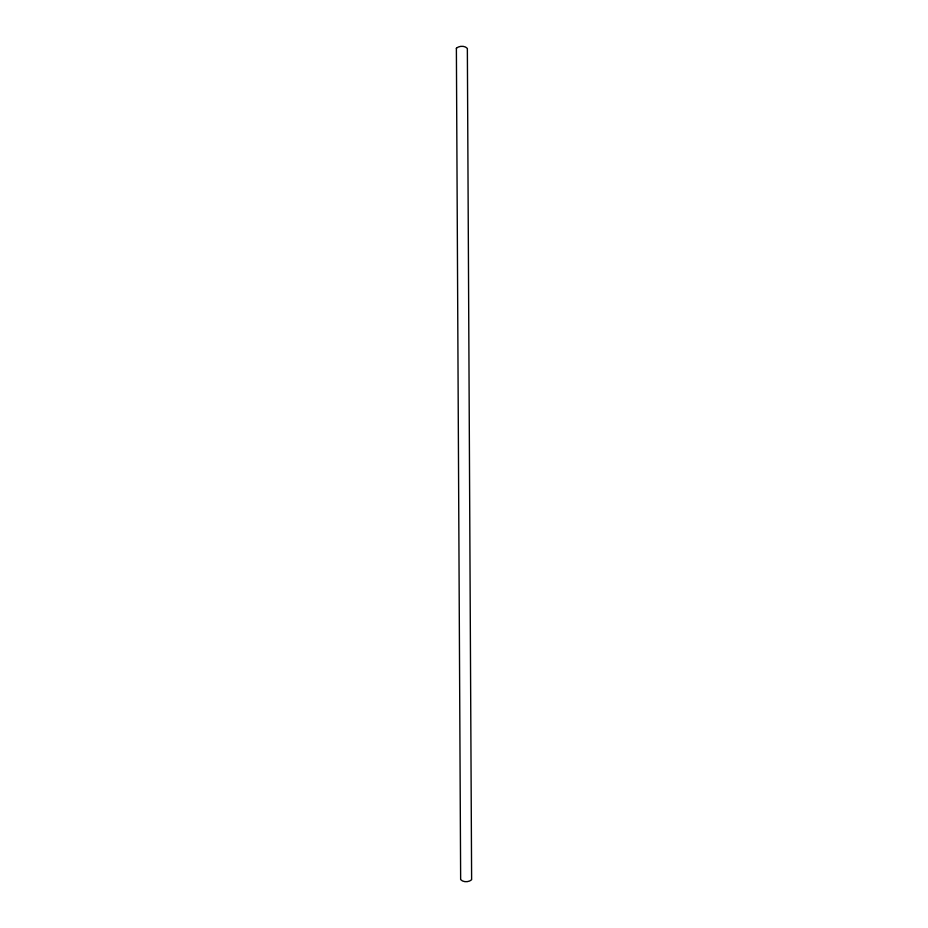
<?xml version="1.0" encoding="UTF-8"?>
<svg xmlns="http://www.w3.org/2000/svg" width="928" height="928" viewBox="0 0 928 928"><rect width="100%" height="100%" fill="white"/><g stroke="black" fill="none" stroke-linecap="round" stroke-linejoin="round"><path stroke-width="1.39" d="M456.379 48.256L460.648 879.57C463.107 882.493 468.93 882.308 471.621 879.744L467.352 48.43C464.893 45.507 459.07 45.692 456.379 48.256"/></g></svg>
